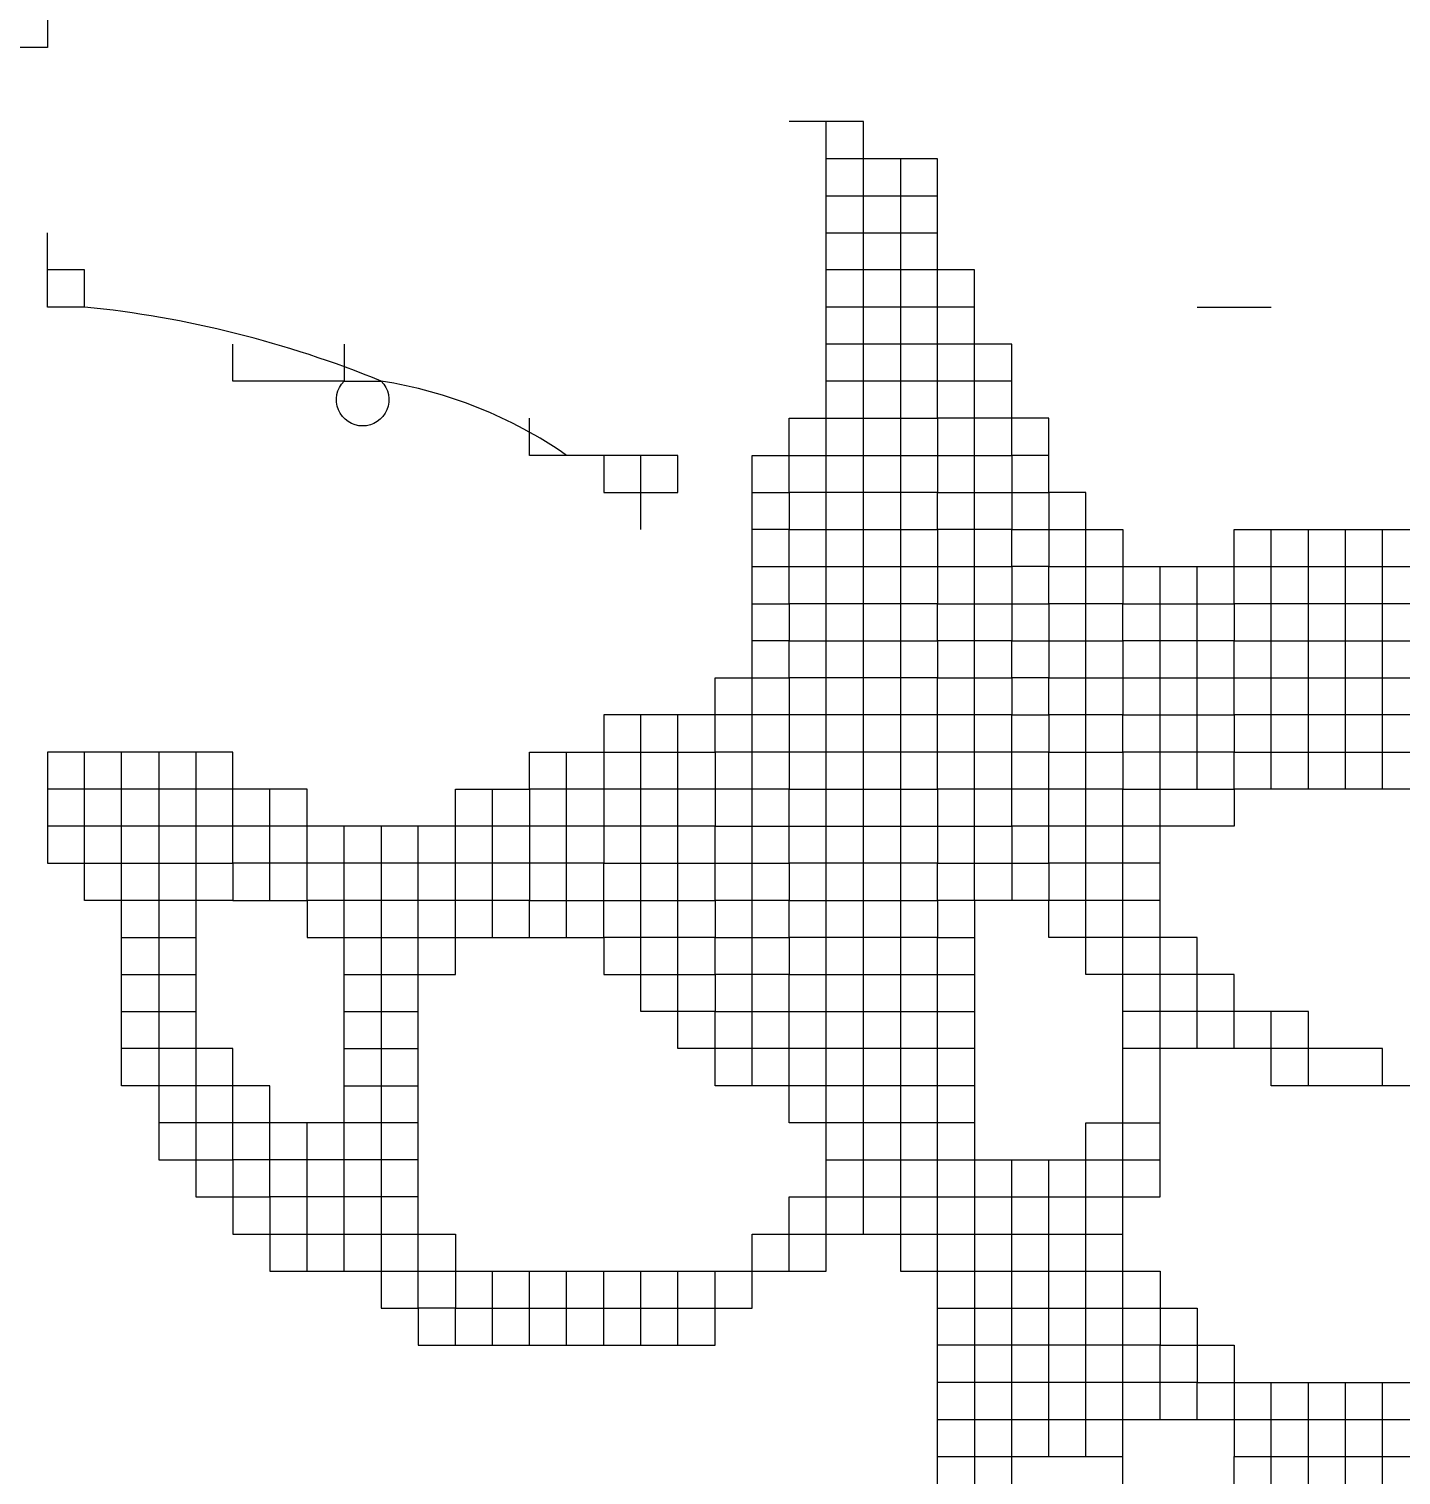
# Model space of a CAD drawing. Header units: millimetres. Extents: x 0 to 420, y 0 to 297.
# Drawn here: x 355.932 to 359.137, y 74.779 to 78.157 of the extents above; entities that cross this region are included whole.
import ezdxf
from ezdxf.enums import TextEntityAlignment as Align

# ---------------------------------------------------------------- set-up
doc = ezdxf.new("R2010")
doc.units = ezdxf.units.MM
doc.layers.add('TEXT', color=255, linetype='Continuous')
doc.styles.add('ECL', font='SIMFANG_2312.TTF', dxfattribs={"width": 0.7, "height": 3})

# ---------------------------------------------------------------- blocks, each defined once
blk = doc.blocks.new('*U125')
at = {"color": 15, "linetype": 'Continuous'}
blk.add_lwpolyline([(-27.885, 8.2855), (-27.885, 8.137), (-28.0335, 8.137)], dxfattribs=at)
at = {"color": 145, "linetype": 'Continuous'}
for points in [[(-24.1725, 5.761), (-24.1725, 5.9095), (-24.1725, 6.058), (-24.1725, 6.2065), (-24.1725, 6.355), (-24.1725, 6.5035), (-24.1725, 6.652), (-24.1725, 6.8005), (-24.1725, 6.949), (-24.1725, 7.0975), (-24.1725, 7.246), (-24.321, 7.246), (-24.321, 7.3945), (-24.321, 7.543), (-24.321, 7.6915), (-24.618, 7.6915), (-24.618, 7.84), (-24.915, 7.84)], [(-27.4395, 5.3155), (-27.4395, 5.167), (-27.4395, 5.0185), (-27.4395, 4.87), (-27.4395, 4.7215), (-27.4395, 4.573), (-27.4395, 4.4245), (-27.4395, 4.276), (-27.4395, 4.1275), (-27.4395, 3.979), (-27.4395, 3.8305), (-27.4395, 3.682), (-27.291, 3.682), (-27.291, 3.5335), (-27.1425, 3.5335), (-27.1425, 3.385), (-26.994, 3.385), (-26.994, 3.2365), (-26.8455, 3.2365), (-26.697, 3.2365), (-26.5485, 3.2365), (-26.5485, 3.088), (-26.4, 3.088), (-26.4, 2.9395), (-26.2515, 2.9395), (-26.103, 2.9395), (-25.9545, 2.9395), (-25.806, 2.9395), (-25.6575, 2.9395), (-25.509, 2.9395), (-25.3605, 2.9395), (-25.212, 2.9395), (-25.212, 3.088), (-25.0635, 3.088), (-25.0635, 3.2365), (-25.0635, 3.385), (-24.915, 3.385), (-24.915, 3.5335), (-24.7665, 3.5335), (-24.618, 3.5335), (-24.4695, 3.5335), (-24.321, 3.5335), (-24.1725, 3.5335), (-24.024, 3.5335), (-23.8755, 3.5335), (-23.727, 3.5335), (-23.727, 3.682), (-23.5785, 3.682), (-23.43, 3.682)], [(-27.588, 4.276), (-27.4395, 4.276), (-27.291, 4.276)], [(-26.103, 2.9395), (-26.103, 3.088), (-26.103, 3.2365)], [(-25.509, 2.9395), (-25.509, 3.088), (-25.509, 3.2365)]]:
    blk.add_lwpolyline(points, dxfattribs=at)
at = {"color": 251, "linetype": 'Continuous'}
for points in [[(-24.915, 3.2365), (-24.7665, 3.2365), (-24.7665, 3.385), (-24.7665, 3.5335), (-24.7665, 3.682), (-24.7665, 3.8305), (-24.7665, 3.979), (-24.7665, 4.1275), (-24.7665, 4.276), (-24.7665, 4.4245), (-24.7665, 4.573), (-24.7665, 4.7215), (-24.7665, 4.87), (-24.7665, 5.0185), (-24.7665, 5.167), (-24.7665, 5.3155), (-24.7665, 5.464), (-24.7665, 5.6125), (-24.7665, 5.761), (-24.7665, 5.9095), (-24.7665, 6.058), (-24.7665, 6.2065), (-24.7665, 6.355), (-24.7665, 6.5035), (-24.7665, 6.652), (-24.7665, 6.8005), (-24.7665, 6.949), (-24.7665, 7.0975), (-24.7665, 7.246), (-24.7665, 7.3945), (-24.7665, 7.543), (-24.7665, 7.6915), (-24.7665, 7.84)], [(-24.4695, 7.6915), (-24.4695, 7.543), (-24.4695, 7.3945), (-24.4695, 7.246), (-24.4695, 7.0975), (-24.4695, 6.949), (-24.4695, 6.8005), (-24.4695, 6.652), (-24.4695, 6.5035), (-24.4695, 6.355), (-24.4695, 6.2065), (-24.4695, 6.058), (-24.4695, 5.9095), (-24.4695, 5.761), (-24.4695, 5.6125), (-24.4695, 5.464), (-24.4695, 5.3155), (-24.4695, 5.167), (-24.4695, 5.0185), (-24.4695, 4.87), (-24.4695, 4.7215), (-24.4695, 4.573), (-24.4695, 4.4245), (-24.4695, 4.276), (-24.4695, 4.1275), (-24.4695, 3.979), (-24.4695, 3.8305), (-24.4695, 3.682), (-24.4695, 3.5335), (-24.4695, 3.385), (-24.4695, 3.2365), (-24.321, 3.2365), (-24.1725, 3.2365), (-24.024, 3.2365), (-23.8755, 3.2365), (-23.727, 3.2365), (-23.5785, 3.2365), (-23.43, 3.2365), (-23.43, 3.088), (-23.2815, 3.088), (-23.2815, 2.9395), (-23.133, 2.9395), (-23.133, 2.791), (-22.3905, 2.791)], [(-23.5785, 2.3455), (-23.5785, 2.494), (-23.5785, 2.6425), (-23.5785, 2.791), (-23.5785, 2.9395), (-23.5785, 3.088), (-23.5785, 3.2365), (-23.5785, 3.385), (-23.5785, 3.5335), (-23.5785, 3.682), (-23.5785, 3.8305), (-23.5785, 3.979), (-23.5785, 4.1275), (-23.5785, 4.276), (-23.5785, 4.4245), (-23.5785, 4.573), (-23.727, 4.573), (-23.727, 4.7215), (-23.727, 4.87), (-23.727, 5.0185), (-23.727, 5.167), (-23.727, 5.3155), (-23.727, 5.464), (-23.727, 5.6125), (-23.727, 5.761), (-23.727, 5.9095), (-23.727, 6.058), (-23.727, 6.2065), (-23.727, 6.355), (-23.8755, 6.355), (-23.8755, 6.5035), (-23.8755, 6.652), (-24.024, 6.652), (-24.024, 6.8005), (-24.024, 6.949), (-24.1725, 6.949), (-24.321, 6.949), (-24.321, 7.0975), (-24.4695, 7.0975), (-24.618, 7.0975), (-24.7665, 7.0975)], [(-22.3905, 5.464), (-22.539, 5.464), (-22.6875, 5.464), (-22.836, 5.464), (-22.9845, 5.464), (-23.133, 5.464), (-23.133, 5.3155), (-23.2815, 5.3155), (-23.43, 5.3155), (-23.5785, 5.3155), (-23.5785, 5.464), (-23.727, 5.464), (-23.8755, 5.464), (-23.8755, 5.6125), (-24.024, 5.6125), (-24.024, 5.761), (-24.1725, 5.761), (-24.321, 5.761), (-24.321, 5.9095), (-24.4695, 5.9095), (-24.618, 5.9095), (-24.7665, 5.9095), (-24.915, 5.9095), (-24.915, 5.761), (-25.0635, 5.761)], [(-22.539, 5.167), (-22.539, 5.3155), (-22.539, 5.464), (-22.539, 5.6125), (-22.539, 5.761), (-22.539, 5.9095), (-22.539, 6.058), (-22.539, 6.2065)], [(-24.1725, 3.8305), (-24.321, 3.8305), (-24.4695, 3.8305), (-24.618, 3.8305), (-24.7665, 3.8305), (-24.915, 3.8305), (-24.915, 3.979), (-25.0635, 3.979), (-25.212, 3.979), (-25.212, 4.1275), (-25.3605, 4.1275), (-25.3605, 4.276), (-25.509, 4.276), (-25.509, 4.4245), (-25.509, 4.573), (-25.509, 4.7215), (-25.509, 4.87), (-25.509, 5.0185), (-25.509, 5.167), (-25.509, 5.3155), (-25.509, 5.464)], [(-26.994, 4.7215), (-26.994, 4.87), (-26.994, 5.0185), (-26.994, 5.167)], [(-26.103, 4.573), (-26.103, 4.7215), (-26.103, 4.87), (-26.103, 5.0185), (-26.103, 5.167)], [(-26.697, 4.4245), (-26.5485, 4.4245), (-26.4, 4.4245), (-26.2515, 4.4245), (-26.2515, 4.573), (-26.2515, 4.7215), (-26.2515, 4.87), (-26.2515, 5.0185)], [(-26.697, 3.2365), (-26.697, 3.385), (-26.697, 3.5335), (-26.697, 3.682), (-26.697, 3.8305), (-26.697, 3.979), (-26.697, 4.1275), (-26.697, 4.276), (-26.697, 4.4245), (-26.697, 4.573), (-26.697, 4.7215), (-26.697, 4.87), (-26.697, 5.0185)], [(-23.2815, 4.4245), (-23.2815, 4.573), (-23.43, 4.573), (-23.5785, 4.573), (-23.5785, 4.7215), (-23.727, 4.7215), (-23.8755, 4.7215), (-24.024, 4.7215), (-24.1725, 4.7215), (-24.321, 4.7215), (-24.321, 4.87), (-24.4695, 4.87), (-24.618, 4.87), (-24.7665, 4.87), (-24.915, 4.87), (-24.915, 4.7215), (-25.0635, 4.7215), (-25.212, 4.7215), (-25.212, 4.573), (-25.3605, 4.573), (-25.509, 4.573), (-25.6575, 4.573), (-25.6575, 4.4245), (-25.509, 4.4245), (-25.3605, 4.4245), (-25.212, 4.4245), (-25.212, 4.276), (-25.0635, 4.276), (-24.915, 4.276), (-24.915, 4.4245), (-25.0635, 4.4245), (-25.212, 4.4245), (-25.212, 4.573), (-25.0635, 4.573), (-24.915, 4.573), (-24.915, 4.7215), (-24.7665, 4.7215), (-24.618, 4.7215), (-24.4695, 4.7215), (-24.321, 4.7215), (-24.321, 4.573), (-24.1725, 4.573)], [(-24.1725, 4.7215), (-24.1725, 4.573), (-24.1725, 4.4245), (-24.1725, 4.276), (-24.1725, 4.1275), (-24.1725, 3.979), (-24.1725, 3.8305), (-24.1725, 3.682), (-24.1725, 3.5335), (-24.1725, 3.385), (-24.1725, 3.2365), (-24.1725, 3.088), (-24.1725, 2.9395), (-24.1725, 2.791), (-24.1725, 2.6425), (-24.1725, 2.494), (-24.1725, 2.3455)]]:
    blk.add_lwpolyline(points, dxfattribs=at)
at = {"color": 157, "linetype": 'Continuous'}
for points in [[(-24.618, 3.385), (-24.618, 3.5335), (-24.618, 3.682), (-24.618, 3.8305), (-24.618, 3.979), (-24.618, 4.1275), (-24.618, 4.276), (-24.618, 4.4245), (-24.618, 4.573), (-24.618, 4.7215), (-24.618, 4.87), (-24.618, 5.0185), (-24.618, 5.167), (-24.618, 5.3155), (-24.618, 5.464), (-24.618, 5.6125), (-24.618, 5.761), (-24.618, 5.9095), (-24.618, 6.058), (-24.618, 6.2065), (-24.618, 6.355), (-24.618, 6.5035), (-24.618, 6.652), (-24.618, 6.8005), (-24.618, 6.949), (-24.618, 7.0975), (-24.618, 7.246), (-24.618, 7.3945), (-24.618, 7.543), (-24.618, 7.6915), (-24.7665, 7.6915)], [(-25.6575, 5.3155), (-25.509, 5.3155), (-25.3605, 5.3155), (-25.212, 5.3155), (-25.212, 5.464), (-25.212, 5.6125), (-25.0635, 5.6125), (-24.915, 5.6125), (-24.915, 5.761), (-24.7665, 5.761), (-24.618, 5.761), (-24.4695, 5.761), (-24.321, 5.761), (-24.321, 5.6125), (-24.1725, 5.6125), (-24.024, 5.6125), (-24.024, 5.464), (-23.8755, 5.464), (-23.8755, 5.3155), (-23.727, 5.3155), (-23.5785, 5.3155), (-23.5785, 5.167), (-23.43, 5.167), (-23.2815, 5.167), (-23.133, 5.167), (-23.133, 5.3155), (-22.9845, 5.3155), (-22.836, 5.3155), (-22.6875, 5.3155), (-22.539, 5.3155), (-22.3905, 5.3155)], [(-22.9845, 5.167), (-22.9845, 5.3155), (-22.9845, 5.464), (-22.9845, 5.6125), (-22.9845, 5.761), (-22.9845, 5.9095), (-22.9845, 6.058), (-22.9845, 6.2065)], [(-22.836, 5.167), (-22.836, 5.3155), (-22.836, 5.464), (-22.836, 5.6125), (-22.836, 5.761), (-22.836, 5.9095), (-22.836, 6.058), (-22.836, 6.2065)], [(-25.806, 4.573), (-25.806, 4.7215), (-25.806, 4.87), (-25.806, 5.0185), (-25.806, 5.167), (-25.806, 5.3155)], [(-25.9545, 4.573), (-25.9545, 4.7215), (-25.806, 4.7215), (-25.6575, 4.7215), (-25.6575, 4.87), (-25.509, 4.87), (-25.3605, 4.87), (-25.212, 4.87), (-25.212, 5.0185), (-25.0635, 5.0185), (-24.915, 5.0185), (-24.915, 5.167), (-24.7665, 5.167), (-24.618, 5.167), (-24.4695, 5.167), (-24.321, 5.167), (-24.321, 5.0185), (-24.1725, 5.0185), (-24.024, 5.0185), (-24.024, 4.87), (-23.8755, 4.87), (-23.8755, 4.7215)], [(-24.7665, 3.682), (-24.618, 3.682), (-24.4695, 3.682), (-24.321, 3.682), (-24.1725, 3.682)]]:
    blk.add_lwpolyline(points, dxfattribs=at)
at = {"color": 155, "linetype": 'Continuous'}
for points in [[(-24.7665, 7.543), (-24.618, 7.543), (-24.4695, 7.543), (-24.321, 7.543)], [(-24.024, 6.8005), (-24.1725, 6.8005), (-24.321, 6.8005), (-24.321, 6.949), (-24.4695, 6.949), (-24.618, 6.949), (-24.7665, 6.949)], [(-23.8755, 6.5035), (-24.024, 6.5035), (-24.024, 6.652), (-24.1725, 6.652), (-24.321, 6.652), (-24.321, 6.8005), (-24.4695, 6.8005), (-24.618, 6.8005), (-24.7665, 6.8005)], [(-27.1425, 4.7215), (-27.291, 4.7215), (-27.4395, 4.7215), (-27.588, 4.7215), (-27.7365, 4.7215), (-27.7365, 4.87), (-27.7365, 5.0185), (-27.7365, 5.167), (-27.7365, 5.3155)], [(-26.4, 3.5335), (-26.5485, 3.5335), (-26.697, 3.5335), (-26.8455, 3.5335), (-26.994, 3.5335), (-26.994, 3.682), (-27.1425, 3.682), (-27.1425, 3.8305), (-27.1425, 3.979), (-27.291, 3.979), (-27.4395, 3.979), (-27.588, 3.979), (-27.588, 4.1275), (-27.588, 4.276), (-27.588, 4.4245), (-27.588, 4.573), (-27.588, 4.7215), (-27.588, 4.87), (-27.588, 5.0185), (-27.588, 5.167), (-27.588, 5.3155)], [(-27.291, 5.3155), (-27.291, 5.167), (-27.291, 5.0185), (-27.291, 4.87), (-27.291, 4.7215), (-27.291, 4.573), (-27.291, 4.4245), (-27.291, 4.276), (-27.291, 4.1275), (-27.291, 3.979), (-27.291, 3.8305), (-27.291, 3.682), (-27.1425, 3.682), (-27.1425, 3.5335), (-26.994, 3.5335), (-26.994, 3.385), (-26.8455, 3.385), (-26.697, 3.385), (-26.5485, 3.385), (-26.4, 3.385), (-26.2515, 3.385), (-26.2515, 3.2365), (-25.0635, 3.2365), (-24.915, 3.2365), (-24.915, 3.385), (-24.7665, 3.385), (-24.618, 3.385), (-24.4695, 3.385), (-24.321, 3.385), (-24.1725, 3.385), (-24.024, 3.385), (-23.8755, 3.385), (-23.727, 3.385), (-23.5785, 3.385)], [(-26.2515, 2.9395), (-26.2515, 3.088), (-26.4, 3.088), (-26.4, 3.2365), (-26.4, 3.385), (-26.4, 3.5335), (-26.4, 3.682), (-26.4, 3.8305), (-26.4, 3.979), (-26.4, 4.1275), (-26.4, 4.276), (-26.4, 4.4245), (-26.4, 4.573), (-26.4, 4.7215), (-26.4, 4.87), (-26.4, 5.0185)], [(-24.1725, 4.1275), (-24.321, 4.1275), (-24.321, 4.276), (-24.1725, 4.276)], [(-26.4, 3.682), (-26.5485, 3.682), (-26.697, 3.682), (-26.8455, 3.682), (-26.994, 3.682), (-26.994, 3.8305), (-27.1425, 3.8305), (-27.291, 3.8305), (-27.4395, 3.8305)], [(-24.321, 2.6425), (-24.1725, 2.6425), (-24.024, 2.6425), (-23.8755, 2.6425), (-23.727, 2.6425), (-23.5785, 2.6425), (-23.43, 2.6425), (-23.2815, 2.6425), (-23.133, 2.6425), (-23.133, 2.494), (-22.9845, 2.494), (-22.836, 2.494), (-22.6875, 2.494), (-22.539, 2.494), (-22.3905, 2.494)], [(-25.3605, 2.9395), (-25.3605, 3.088), (-25.3605, 3.2365)]]:
    blk.add_lwpolyline(points, dxfattribs=at)
at = {"color": 254, "linetype": 'Continuous'}
for points in [[(-27.7365, 7.0975), (-27.885, 7.0975), (-27.885, 7.246), (-27.885, 7.3945)], [(-23.2815, 7.0975), (-22.9845, 7.0975)], [(-25.509, 6.2065), (-25.509, 6.355), (-25.509, 6.5035)]]:
    blk.add_lwpolyline(points, dxfattribs=at)
at = {"color": 165, "linetype": 'Continuous'}
for points in [[(-24.7665, 7.3945), (-24.618, 7.3945), (-24.4695, 7.3945), (-24.321, 7.3945)], [(-24.1725, 7.0975), (-24.321, 7.0975), (-24.321, 7.246), (-24.4695, 7.246), (-24.618, 7.246), (-24.7665, 7.246)], [(-26.8455, 3.2365), (-26.8455, 3.385), (-26.8455, 3.5335), (-26.8455, 3.682), (-26.8455, 3.8305)], [(-23.43, 2.6425), (-23.43, 2.791), (-23.5785, 2.791), (-23.727, 2.791), (-23.8755, 2.791), (-24.024, 2.791), (-24.1725, 2.791), (-24.321, 2.791)]]:
    blk.add_lwpolyline(points, dxfattribs=at)
at = {"color": 254, "linetype": 'Continuous'}
for points in [[(-25.6575, 6.5035), (-25.6575, 6.355), (-25.509, 6.355), (-25.3605, 6.355), (-25.3605, 6.5035), (-25.806, 6.5035, 0.113246), (-26.5485, 6.8005, 0.072391), (-27.7365, 7.0975), (-27.7365, 7.246), (-27.885, 7.246)], [(-26.697, 6.949), (-26.697, 6.8005), (-26.5485, 6.8005, -2.414214), (-26.697, 6.8005), (-26.8455, 6.8005), (-26.994, 6.8005), (-27.1425, 6.8005), (-27.1425, 6.949)]]:
    blk.add_lwpolyline(points, format="xyb", dxfattribs=at)
at = {"color": 147, "linetype": 'Continuous'}
for points in [[(-25.0635, 6.355), (-24.915, 6.355), (-24.915, 6.5035), (-24.7665, 6.5035), (-24.618, 6.5035), (-24.4695, 6.5035), (-24.321, 6.5035), (-24.321, 6.355), (-24.1725, 6.355), (-24.024, 6.355), (-24.024, 6.2065), (-23.8755, 6.2065), (-23.8755, 6.058), (-23.727, 6.058), (-23.5785, 6.058), (-23.5785, 5.9095), (-23.43, 5.9095), (-23.2815, 5.9095), (-23.133, 5.9095), (-23.133, 6.058), (-22.9845, 6.058), (-22.836, 6.058), (-22.6875, 6.058), (-22.539, 6.058), (-22.3905, 6.058)], [(-25.0635, 3.979), (-25.0635, 4.1275), (-25.0635, 4.276), (-25.0635, 4.4245), (-25.0635, 4.573), (-25.0635, 4.7215), (-25.0635, 4.87), (-25.0635, 5.0185), (-25.0635, 5.167), (-25.0635, 5.3155), (-25.0635, 5.464), (-25.0635, 5.6125), (-25.0635, 5.761), (-25.0635, 5.9095), (-25.0635, 6.058), (-25.0635, 6.2065), (-25.0635, 6.355), (-25.0635, 6.5035), (-24.915, 6.5035), (-24.915, 6.652), (-24.7665, 6.652), (-24.618, 6.652), (-24.4695, 6.652), (-24.321, 6.652), (-24.321, 6.5035), (-24.1725, 6.5035), (-24.024, 6.5035), (-24.024, 6.355), (-23.8755, 6.355), (-23.8755, 6.2065), (-23.727, 6.2065), (-23.5785, 6.2065), (-23.5785, 6.058), (-23.133, 6.058), (-23.133, 6.2065), (-22.3905, 6.2065)], [(-25.0635, 5.9095), (-24.915, 5.9095), (-24.915, 6.058), (-24.7665, 6.058), (-24.618, 6.058), (-24.4695, 6.058), (-24.321, 6.058), (-24.321, 5.9095), (-24.1725, 5.9095), (-24.024, 5.9095), (-24.024, 5.761), (-23.8755, 5.761), (-23.8755, 5.6125), (-23.727, 5.6125), (-23.5785, 5.6125), (-23.5785, 5.464), (-23.43, 5.464), (-23.2815, 5.464), (-23.133, 5.464), (-23.133, 5.6125), (-22.9845, 5.6125), (-22.836, 5.6125), (-22.6875, 5.6125), (-22.539, 5.6125), (-22.3905, 5.6125)], [(-22.6875, 5.167), (-22.6875, 5.3155), (-22.6875, 5.464), (-22.6875, 5.6125), (-22.6875, 5.761), (-22.6875, 5.9095), (-22.6875, 6.058), (-22.6875, 6.2065)], [(-22.3905, 5.167), (-22.539, 5.167), (-22.6875, 5.167), (-22.836, 5.167), (-22.9845, 5.167), (-23.133, 5.167), (-23.133, 5.0185), (-23.2815, 5.0185), (-23.43, 5.0185), (-23.5785, 5.0185), (-23.5785, 5.167), (-23.727, 5.167), (-23.8755, 5.167), (-23.8755, 5.3155), (-24.024, 5.3155), (-24.024, 5.464), (-24.1725, 5.464), (-24.321, 5.464), (-24.321, 5.6125), (-24.4695, 5.6125), (-24.618, 5.6125), (-24.7665, 5.6125), (-24.915, 5.6125), (-24.915, 5.464), (-25.0635, 5.464), (-25.212, 5.464), (-25.6575, 5.464), (-25.6575, 5.3155), (-25.6575, 5.167), (-25.806, 5.167), (-25.9545, 5.167), (-25.9545, 5.0185), (-26.103, 5.0185), (-26.2515, 5.0185), (-26.8455, 5.0185), (-26.8455, 5.167), (-27.1425, 5.167), (-27.1425, 5.3155), (-27.885, 5.3155), (-27.885, 5.167), (-27.885, 5.0185), (-27.885, 4.87), (-27.7365, 4.87), (-27.588, 4.87), (-27.4395, 4.87), (-27.291, 4.87), (-27.1425, 4.87), (-27.1425, 4.7215), (-26.994, 4.7215), (-26.8455, 4.7215), (-26.8455, 4.573), (-26.697, 4.573), (-26.5485, 4.573), (-26.4, 4.573), (-26.2515, 4.573), (-26.103, 4.573), (-25.9545, 4.573), (-25.806, 4.573), (-25.6575, 4.573), (-25.6575, 4.7215), (-25.509, 4.7215), (-25.3605, 4.7215), (-25.212, 4.7215), (-25.212, 4.87), (-25.0635, 4.87), (-24.915, 4.87), (-24.915, 5.0185), (-24.7665, 5.0185), (-24.618, 5.0185), (-24.4695, 5.0185), (-24.321, 5.0185), (-24.321, 4.87), (-24.1725, 4.87), (-24.024, 4.87), (-24.024, 4.7215)], [(-24.321, 2.494), (-24.321, 2.6425), (-24.321, 2.791), (-24.321, 2.9395), (-24.321, 3.088), (-24.321, 3.2365), (-24.321, 3.385), (-24.321, 3.5335), (-24.321, 3.682), (-24.321, 3.8305), (-24.321, 3.979), (-24.321, 4.1275), (-24.4695, 4.1275), (-24.618, 4.1275), (-24.7665, 4.1275), (-24.915, 4.1275), (-24.915, 4.276), (-24.7665, 4.276), (-24.618, 4.276), (-24.4695, 4.276), (-24.321, 4.276), (-24.321, 4.4245), (-24.1725, 4.4245)], [(-23.2815, 2.6425), (-23.2815, 2.791), (-23.43, 2.791), (-23.43, 2.9395), (-23.5785, 2.9395), (-23.727, 2.9395), (-23.8755, 2.9395), (-24.024, 2.9395), (-24.1725, 2.9395), (-24.321, 2.9395)]]:
    blk.add_lwpolyline(points, dxfattribs=at)
at = {"color": 253, "linetype": 'Continuous'}
for points in [[(-25.806, 6.5035), (-25.9545, 6.5035), (-25.9545, 6.652)], [(-26.2515, 5.0185), (-26.2515, 5.167), (-25.9545, 5.167), (-25.9545, 5.3155), (-25.6575, 5.3155)], [(-22.539, 3.979), (-22.539, 4.1275), (-22.836, 4.1275), (-22.836, 4.276), (-23.133, 4.276), (-23.133, 4.4245), (-23.2815, 4.4245)], [(-24.1725, 3.682), (-23.727, 3.682), (-23.727, 3.8305), (-23.5785, 3.8305), (-23.43, 3.8305)]]:
    blk.add_lwpolyline(points, dxfattribs=at)
at = {"color": 167, "linetype": 'Continuous'}
for points in [[(-25.0635, 6.058), (-24.915, 6.058), (-24.915, 6.2065), (-24.7665, 6.2065), (-24.618, 6.2065), (-24.4695, 6.2065), (-24.321, 6.2065), (-24.321, 6.058), (-24.1725, 6.058), (-24.024, 6.058), (-24.024, 5.9095), (-23.8755, 5.9095), (-23.8755, 5.761), (-23.727, 5.761), (-23.5785, 5.761), (-23.5785, 5.6125), (-23.43, 5.6125), (-23.2815, 5.6125), (-23.133, 5.6125), (-23.133, 5.761), (-22.9845, 5.761), (-22.836, 5.761), (-22.6875, 5.761), (-22.539, 5.761), (-22.3905, 5.761)], [(-22.3905, 5.9095), (-22.539, 5.9095), (-22.6875, 5.9095), (-22.836, 5.9095), (-22.9845, 5.9095), (-23.133, 5.9095), (-23.133, 5.761), (-23.2815, 5.761), (-23.43, 5.761), (-23.5785, 5.761), (-23.5785, 5.9095), (-23.727, 5.9095), (-23.8755, 5.9095), (-23.8755, 6.058), (-24.024, 6.058), (-24.024, 6.2065), (-24.1725, 6.2065), (-24.321, 6.2065), (-24.321, 6.355), (-24.4695, 6.355), (-24.618, 6.355), (-24.7665, 6.355), (-24.915, 6.355), (-24.915, 6.2065), (-25.0635, 6.2065)], [(-23.43, 5.0185), (-23.43, 5.167), (-23.43, 5.3155), (-23.43, 5.464), (-23.43, 5.6125), (-23.43, 5.761), (-23.43, 5.9095), (-23.43, 6.058)], [(-24.1725, 4.7215), (-24.1725, 4.87), (-24.1725, 5.0185), (-24.1725, 5.167), (-24.1725, 5.3155), (-24.1725, 5.464), (-24.1725, 5.6125), (-24.1725, 5.761)], [(-23.43, 4.87), (-23.5785, 4.87), (-23.5785, 5.0185), (-23.727, 5.0185), (-23.8755, 5.0185), (-23.8755, 5.167), (-24.024, 5.167), (-24.024, 5.3155), (-24.1725, 5.3155), (-24.321, 5.3155), (-24.321, 5.464), (-24.4695, 5.464), (-24.618, 5.464), (-24.7665, 5.464), (-24.915, 5.464), (-24.915, 5.3155), (-25.0635, 5.3155), (-25.212, 5.3155), (-25.212, 5.167), (-25.3605, 5.167), (-25.509, 5.167), (-25.6575, 5.167), (-25.6575, 5.0185), (-25.806, 5.0185), (-25.9545, 5.0185), (-25.9545, 4.87), (-26.103, 4.87), (-26.2515, 4.87), (-26.4, 4.87), (-26.5485, 4.87), (-26.697, 4.87), (-26.8455, 4.87), (-26.8455, 5.0185), (-26.994, 5.0185), (-27.1425, 5.0185), (-27.1425, 5.167), (-27.291, 5.167), (-27.4395, 5.167), (-27.588, 5.167), (-27.7365, 5.167), (-27.885, 5.167)], [(-23.43, 4.7215), (-23.5785, 4.7215), (-23.5785, 4.87), (-23.727, 4.87), (-23.8755, 4.87), (-23.8755, 5.0185), (-24.024, 5.0185), (-24.024, 5.167), (-24.1725, 5.167), (-24.321, 5.167), (-24.321, 5.3155), (-24.4695, 5.3155), (-24.618, 5.3155), (-24.7665, 5.3155), (-24.915, 5.3155), (-24.915, 5.167), (-25.0635, 5.167), (-25.212, 5.167), (-25.212, 5.0185), (-25.3605, 5.0185), (-25.509, 5.0185), (-25.6575, 5.0185), (-25.6575, 4.87), (-25.806, 4.87), (-25.9545, 4.87), (-25.9545, 4.7215), (-26.103, 4.7215), (-26.2515, 4.7215), (-26.4, 4.7215), (-26.5485, 4.7215), (-26.697, 4.7215), (-26.8455, 4.7215), (-26.8455, 4.87), (-26.994, 4.87), (-27.1425, 4.87), (-27.1425, 5.0185), (-27.291, 5.0185), (-27.4395, 5.0185), (-27.588, 5.0185), (-27.7365, 5.0185), (-27.885, 5.0185)]]:
    blk.add_lwpolyline(points, dxfattribs=at)
at = {"color": 139, "linetype": 'Continuous'}
blk.add_lwpolyline([(-23.2815, 5.167), (-23.2815, 5.3155), (-23.2815, 5.464), (-23.2815, 5.6125), (-23.2815, 5.761), (-23.2815, 5.9095), (-23.2815, 6.058)], dxfattribs=at)
at = {"color": 250, "linetype": 'Continuous'}
blk.add_lwpolyline([(-24.1725, 3.979), (-24.321, 3.979), (-24.4695, 3.979), (-24.618, 3.979), (-24.7665, 3.979), (-24.915, 3.979), (-24.915, 4.1275), (-25.0635, 4.1275), (-25.212, 4.1275), (-25.212, 4.276), (-25.3605, 4.276), (-25.3605, 4.4245), (-25.3605, 4.573), (-25.3605, 4.7215), (-25.3605, 4.87), (-25.3605, 5.0185), (-25.3605, 5.167), (-25.3605, 5.3155), (-25.3605, 5.464)], dxfattribs=at)
at = {"color": 137, "linetype": 'Continuous'}
for points in [[(-26.5485, 5.0185), (-26.5485, 4.87), (-26.5485, 4.7215), (-26.5485, 4.573), (-26.5485, 4.4245), (-26.5485, 4.276), (-26.5485, 4.1275), (-26.5485, 3.979), (-26.5485, 3.8305), (-26.5485, 3.682), (-26.5485, 3.5335), (-26.5485, 3.385), (-26.5485, 3.2365), (-26.4, 3.2365), (-26.2515, 3.2365), (-26.2515, 3.088), (-26.103, 3.088), (-25.9545, 3.088), (-25.806, 3.088), (-25.6575, 3.088), (-25.509, 3.088), (-25.3605, 3.088), (-25.212, 3.088), (-25.212, 3.2365)], [(-24.321, 3.088), (-24.1725, 3.088), (-24.024, 3.088), (-23.8755, 3.088), (-23.727, 3.088), (-23.5785, 3.088), (-23.43, 3.088), (-23.43, 2.9395), (-23.2815, 2.9395), (-23.2815, 2.791), (-23.133, 2.791), (-23.133, 2.6425), (-22.9845, 2.6425), (-22.836, 2.6425), (-22.6875, 2.6425), (-22.539, 2.6425), (-22.3905, 2.6425)]]:
    blk.add_lwpolyline(points, dxfattribs=at)
at = {"color": 252, "linetype": 'Continuous'}
for points in [[(-23.727, 2.494), (-23.727, 2.6425), (-23.727, 2.791), (-23.727, 2.9395), (-23.727, 3.088), (-23.727, 3.2365), (-23.727, 3.385), (-23.727, 3.5335), (-23.5785, 3.5335), (-23.43, 3.5335), (-23.43, 3.682), (-23.43, 3.8305), (-23.43, 3.979), (-23.43, 4.1275), (-23.43, 4.276), (-23.43, 4.4245), (-23.43, 4.573), (-23.43, 4.7215), (-23.43, 4.87), (-23.43, 5.0185)], [(-24.321, 4.4245), (-24.321, 4.573), (-24.4695, 4.573), (-24.618, 4.573), (-24.7665, 4.573), (-24.915, 4.573), (-24.915, 4.4245), (-24.7665, 4.4245), (-24.618, 4.4245), (-24.4695, 4.4245), (-24.321, 4.4245)], [(-26.697, 4.276), (-26.5485, 4.276), (-26.4, 4.276)], [(-26.4, 3.8305), (-26.5485, 3.8305), (-26.697, 3.8305), (-26.994, 3.8305), (-26.994, 3.979), (-27.1425, 3.979), (-27.1425, 4.1275), (-27.291, 4.1275), (-27.4395, 4.1275), (-27.588, 4.1275)], [(-26.697, 4.1275), (-26.5485, 4.1275), (-26.4, 4.1275)], [(-26.697, 3.979), (-26.5485, 3.979), (-26.4, 3.979)], [(-23.8755, 2.494), (-23.8755, 2.6425), (-23.8755, 2.791), (-23.8755, 2.9395), (-23.8755, 3.088), (-23.8755, 3.2365), (-23.8755, 3.385), (-23.8755, 3.5335), (-23.8755, 3.682)], [(-22.836, 1.009), (-22.836, 1.1575), (-22.836, 1.306), (-22.836, 1.4545), (-22.836, 1.603), (-22.836, 1.7515), (-22.836, 1.9), (-22.836, 2.0485), (-22.836, 2.197), (-22.836, 2.3455), (-22.836, 2.494), (-22.836, 2.6425), (-22.836, 2.791)], [(-22.539, -0.476), (-22.539, -0.3275), (-22.539, -0.179), (-22.539, -0.0305), (-22.539, 0.118), (-22.539, 0.2665), (-22.539, 0.415), (-22.539, 0.5635), (-22.539, 0.712), (-22.539, 0.8605), (-22.539, 1.009), (-22.539, 1.1575), (-22.539, 1.306), (-22.539, 1.4545), (-22.539, 1.603), (-22.539, 1.7515), (-22.539, 1.9), (-22.539, 2.0485), (-22.539, 2.197), (-22.539, 2.3455), (-22.539, 2.494), (-22.539, 2.6425), (-22.539, 2.791)]]:
    blk.add_lwpolyline(points, dxfattribs=at)
at = {"color": 8, "linetype": 'Continuous'}
for points in [[(-23.133, 4.1275), (-23.133, 4.276), (-23.2815, 4.276), (-23.2815, 4.4245), (-23.43, 4.4245), (-23.5785, 4.4245), (-23.727, 4.4245), (-23.727, 4.573), (-23.8755, 4.573), (-23.8755, 4.7215)], [(-27.588, 4.573), (-27.4395, 4.573), (-27.291, 4.573)], [(-27.588, 4.4245), (-27.4395, 4.4245), (-27.291, 4.4245)], [(-23.2815, 4.1275), (-23.2815, 4.276), (-23.43, 4.276), (-23.5785, 4.276)], [(-24.024, 2.197), (-24.1725, 2.197), (-24.321, 2.197), (-24.321, 2.3455), (-24.321, 2.494), (-24.1725, 2.494), (-24.024, 2.494), (-23.8755, 2.494), (-23.727, 2.494), (-23.5785, 2.494)]]:
    blk.add_lwpolyline(points, dxfattribs=at)
at = {"color": 153, "linetype": 'Continuous'}
for points in [[(-22.836, 3.979), (-22.836, 4.1275), (-22.9845, 4.1275), (-22.9845, 4.276)], [(-25.9545, 2.9395), (-25.9545, 3.088), (-25.9545, 3.2365)], [(-25.806, 2.9395), (-25.806, 3.088), (-25.806, 3.2365)], [(-25.6575, 2.9395), (-25.6575, 3.088), (-25.6575, 3.2365)]]:
    blk.add_lwpolyline(points, dxfattribs=at)
at = {"color": 143, "linetype": 'Continuous'}
blk.add_lwpolyline([(-22.3905, 3.979), (-22.539, 3.979), (-22.6875, 3.979), (-22.836, 3.979), (-22.9845, 3.979), (-22.9845, 4.1275), (-23.133, 4.1275), (-23.2815, 4.1275), (-23.43, 4.1275), (-23.5785, 4.1275)], dxfattribs=at)
at = {"color": 77, "linetype": 'Continuous'}
blk.add_lwpolyline([(-24.024, 2.3455), (-24.024, 2.494), (-24.024, 2.6425), (-24.024, 2.791), (-24.024, 2.9395), (-24.024, 3.088), (-24.024, 3.2365), (-24.024, 3.385), (-24.024, 3.5335), (-24.024, 3.682)], dxfattribs=at)
at = {"color": 97, "linetype": 'Continuous'}
blk.add_lwpolyline([(-22.9845, 2.3455), (-22.9845, 2.494), (-22.9845, 2.6425), (-22.9845, 2.791)], dxfattribs=at)
at = {"color": 57, "linetype": 'Continuous'}
blk.add_lwpolyline([(-22.6875, 2.3455), (-22.6875, 2.494), (-22.6875, 2.6425), (-22.6875, 2.791)], dxfattribs=at)
at = {"color": 86, "linetype": 'Continuous'}
blk.add_lwpolyline([(-23.133, 2.3455), (-23.133, 2.494)], dxfattribs=at)
blk = doc.blocks.new('XXDAFRAM-CH-HENG-A3')
at = {"layer": 'TEXT', "xscale": 0.5833334012754957, "yscale": 0.5833334012751774, "zscale": 0.5833334012750713}
blk.add_blockref('*U125', (372.2418, 73.3674), dxfattribs=at)
at = {"linetype": 'Continuous', "style": 'ECL', "width": 0.7}
for tag, height, p in [('DESIGNSTATUS', 2.8, (407.0134, 52.2864)), ('ENDESIGNSTATUS', 2.8, (407.0134, 47.3753)), ('O', 2.8, (382.625, 42.4219)), ('G', 2.8, (408.525, 42.4219)), ('V', 2.8, (378.3083, 42.4219)), ('N', 2.8, (386.9417, 42.4219)), ('L', 2.8, (391.2583, 42.4219)), ('D', 2.8, (399.8917, 42.4219)), ('W', 2.8, (404.2083, 42.4219)), ('VEREN40', 2.8, (412.8417, 42.4219)), ('DWGNAME1', 3, (372.0218, 30.8899)), ('DWGENAME1', 3, (371.8333, 27.2261)), ('DWGNAME', 3, (371.8333, 27.1455)), ('DWGNAME2', 3, (371.8333, 23.3223)), ('DWGENAME', 3, (371.8333, 23.3029)), ('DWGENAME2', 3, (372.0571, 19.6424)), ('DWGNO', 3, (370.7195, 8.7194)), ('VEREN40', 3, (411.2237, 8.7194))]:
    blk.add_attdef(tag, text='', height=height, dxfattribs=at).set_placement(p, align=Align.MIDDLE)
at = {"style": 'ECL', "width": 0.7, "flags": 1}
for p in [(321.4722, 31.7944), (321.4722, 26.1944), (321.4722, 20.5944), (321.4722, 14.9944)]:
    blk.add_attdef('DATE', text='', height=3, dxfattribs=at).set_placement(p, align=Align.MIDDLE)
for tag, p in [('SJ1', (299.8889, 28.9944)), ('JH', (299.8889, 23.3944)), ('SH1', (299.8889, 17.7944)), ('PZ', (299.8889, 12.1944)), ('BL', (299.8889, 5))]:
    blk.add_attdef(tag, p, '', height=3, dxfattribs=at)

msp = doc.modelspace()

# ---------------------------------------------------------------- block references
msp.add_blockref('XXDAFRAM-CH-HENG-A3', (0, 0))

doc.saveas('drawing.dxf')
